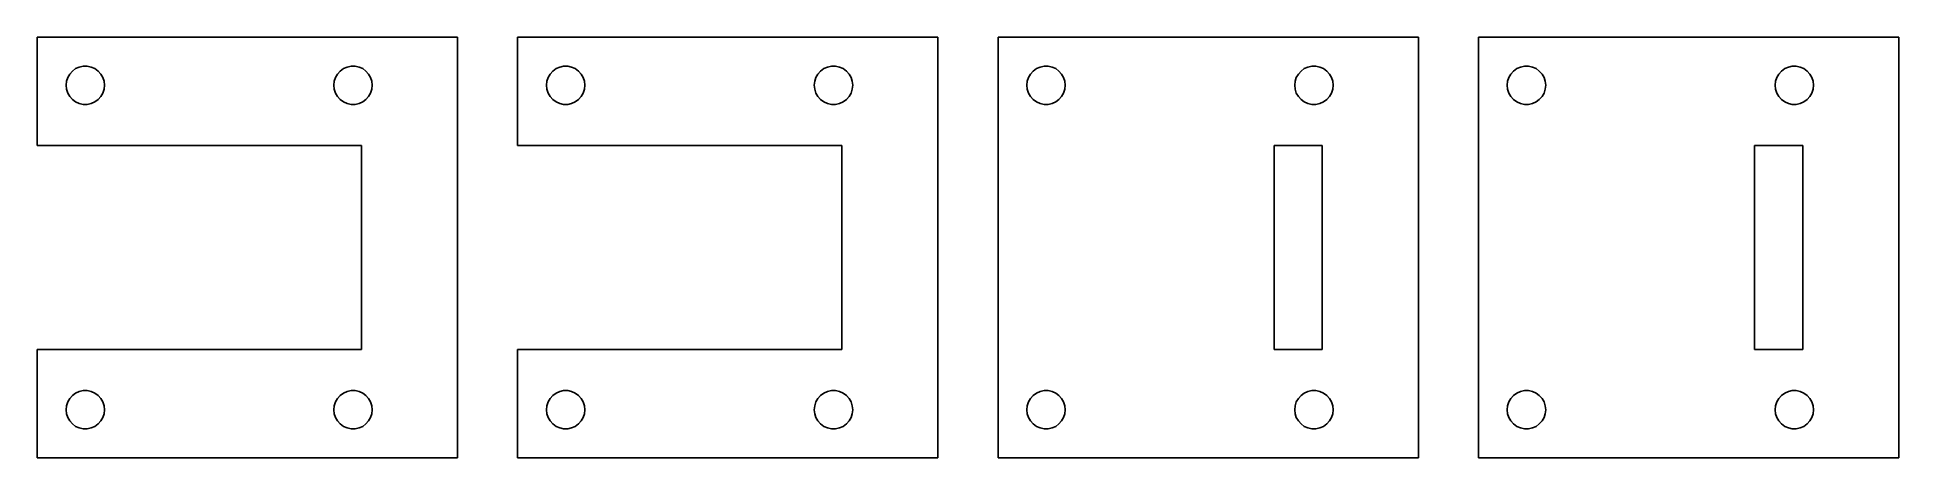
# Model space of a CAD drawing. Header units: metres. Extents: x 0 to 155, y 0 to 35.
import ezdxf

# ---------------------------------------------------------------- set-up
doc = ezdxf.new("R2010")
doc.units = ezdxf.units.M

msp = doc.modelspace()

# ---------------------------------------------------------------- linework, layer by layer
for p, q in [((35, 35), (0, 35)), ((0, 35), (0, 26)), ((35, 0), (35, 35)), ((75, 35), (40, 35)), ((40, 35), (40, 26)), ((75, 0), (75, 35)), ((115, 35), (80, 35)), ((80, 35), (80, 0)), ((115, 0), (115, 35)), ((155, 35), (120, 35)), ((120, 35), (120, 0)), ((155, 0), (155, 35)), ((3.50557, 32.5217), (3.83275, 32.5912)), ((3.83275, 32.5912), (4.16724, 32.5912)), ((4.16724, 32.5912), (4.49442, 32.5217)), ((25.8056, 32.5217), (26.1328, 32.5912)), ((26.1328, 32.5912), (26.4672, 32.5912)), ((26.4672, 32.5912), (26.7944, 32.5217)), ((43.5056, 32.5217), (43.8327, 32.5912)), ((43.8327, 32.5912), (44.1672, 32.5912)), ((44.1672, 32.5912), (44.4944, 32.5217)), ((65.8056, 32.5217), (66.1328, 32.5912)), ((66.1328, 32.5912), (66.4672, 32.5912)), ((66.4672, 32.5912), (66.7944, 32.5217)), ((83.5056, 32.5217), (83.8327, 32.5912)), ((83.8327, 32.5912), (84.1672, 32.5912)), ((84.1672, 32.5912), (84.4944, 32.5217)), ((105.806, 32.5217), (106.133, 32.5912)), ((106.133, 32.5912), (106.467, 32.5912)), ((106.467, 32.5912), (106.794, 32.5217)), ((123.506, 32.5217), (123.833, 32.5912)), ((123.833, 32.5912), (124.167, 32.5912)), ((124.167, 32.5912), (124.494, 32.5217)), ((145.806, 32.5217), (146.133, 32.5912)), ((146.133, 32.5912), (146.467, 32.5912)), ((146.467, 32.5912), (146.794, 32.5217)), ((2.39999, 31), (2.43495, 31.3327)), ((2.43495, 30.6673), (2.39999, 31)), ((2.43495, 31.3327), (2.53831, 31.6508)), ((2.53831, 31.6508), (2.70557, 31.9404)), ((2.70557, 31.9404), (2.92938, 32.189)), ((2.92938, 32.189), (3.2, 32.3856)), ((3.2, 32.3856), (3.50557, 32.5217)), ((4.49442, 32.5217), (4.79999, 32.3856)), ((4.79999, 32.3856), (5.0706, 32.189)), ((5.0706, 32.189), (5.29442, 31.9404)), ((5.29442, 31.9404), (5.46167, 31.6508)), ((5.46167, 31.6508), (5.56503, 31.3327)), ((5.56503, 31.3327), (5.59999, 31)), ((5.59999, 31), (5.56503, 30.6673)), ((24.7, 31), (24.735, 31.3327)), ((24.735, 30.6673), (24.7, 31)), ((24.735, 31.3327), (24.8383, 31.6508)), ((24.8383, 31.6508), (25.0056, 31.9404)), ((25.0056, 31.9404), (25.2294, 32.189)), ((25.2294, 32.189), (25.5, 32.3856)), ((25.5, 32.3856), (25.8056, 32.5217)), ((26.7944, 32.5217), (27.1, 32.3856)), ((27.1, 32.3856), (27.3706, 32.189)), ((27.3706, 32.189), (27.5944, 31.9404)), ((27.5944, 31.9404), (27.7617, 31.6508)), ((27.7617, 31.6508), (27.865, 31.3327)), ((27.865, 31.3327), (27.9, 31)), ((27.9, 31), (27.865, 30.6673)), ((42.4, 31), (42.435, 31.3327)), ((42.435, 30.6673), (42.4, 31)), ((42.435, 31.3327), (42.5383, 31.6508)), ((42.5383, 31.6508), (42.7056, 31.9404)), ((42.7056, 31.9404), (42.9294, 32.189)), ((42.9294, 32.189), (43.2, 32.3856)), ((43.2, 32.3856), (43.5056, 32.5217)), ((44.4944, 32.5217), (44.8, 32.3856)), ((44.8, 32.3856), (45.0706, 32.189)), ((45.0706, 32.189), (45.2944, 31.9404)), ((45.2944, 31.9404), (45.4617, 31.6508)), ((45.4617, 31.6508), (45.565, 31.3327)), ((45.565, 31.3327), (45.6, 31)), ((45.6, 31), (45.565, 30.6673)), ((64.7, 31), (64.735, 31.3327)), ((64.735, 30.6673), (64.7, 31)), ((64.735, 31.3327), (64.8383, 31.6508)), ((64.8383, 31.6508), (65.0056, 31.9404)), ((65.0056, 31.9404), (65.2294, 32.189)), ((65.2294, 32.189), (65.5, 32.3856)), ((65.5, 32.3856), (65.8056, 32.5217)), ((66.7944, 32.5217), (67.1, 32.3856)), ((67.1, 32.3856), (67.3706, 32.189)), ((67.3706, 32.189), (67.5944, 31.9404)), ((67.5944, 31.9404), (67.7617, 31.6508)), ((67.7617, 31.6508), (67.865, 31.3327)), ((67.865, 31.3327), (67.9, 31)), ((67.9, 31), (67.865, 30.6673)), ((82.4, 31), (82.435, 31.3327)), ((82.435, 30.6673), (82.4, 31)), ((82.435, 31.3327), (82.5383, 31.6508)), ((82.5383, 31.6508), (82.7056, 31.9404)), ((82.7056, 31.9404), (82.9294, 32.189)), ((82.9294, 32.189), (83.2, 32.3856)), ((83.2, 32.3856), (83.5056, 32.5217)), ((84.4944, 32.5217), (84.8, 32.3856)), ((84.8, 32.3856), (85.0706, 32.189)), ((85.0706, 32.189), (85.2944, 31.9404)), ((85.2944, 31.9404), (85.4617, 31.6508)), ((85.4617, 31.6508), (85.565, 31.3327)), ((85.565, 31.3327), (85.6, 31)), ((85.6, 31), (85.565, 30.6673)), ((104.7, 31), (104.735, 31.3327)), ((104.735, 30.6673), (104.7, 31)), ((104.735, 31.3327), (104.838, 31.6508)), ((104.838, 31.6508), (105.006, 31.9404)), ((105.006, 31.9404), (105.229, 32.189)), ((105.229, 32.189), (105.5, 32.3856)), ((105.5, 32.3856), (105.806, 32.5217)), ((106.794, 32.5217), (107.1, 32.3856)), ((107.1, 32.3856), (107.371, 32.189)), ((107.371, 32.189), (107.594, 31.9404)), ((107.594, 31.9404), (107.762, 31.6508)), ((107.762, 31.6508), (107.865, 31.3327)), ((107.865, 31.3327), (107.9, 31)), ((107.9, 31), (107.865, 30.6673)), ((122.4, 31), (122.435, 31.3327)), ((122.435, 30.6673), (122.4, 31)), ((122.435, 31.3327), (122.538, 31.6508)), ((122.538, 31.6508), (122.706, 31.9404)), ((122.706, 31.9404), (122.929, 32.189)), ((122.929, 32.189), (123.2, 32.3856)), ((123.2, 32.3856), (123.506, 32.5217)), ((124.494, 32.5217), (124.8, 32.3856)), ((124.8, 32.3856), (125.071, 32.189)), ((125.071, 32.189), (125.294, 31.9404)), ((125.294, 31.9404), (125.462, 31.6508)), ((125.462, 31.6508), (125.565, 31.3327)), ((125.565, 31.3327), (125.6, 31)), ((125.6, 31), (125.565, 30.6673)), ((144.7, 31), (144.735, 31.3327)), ((144.735, 30.6673), (144.7, 31)), ((144.735, 31.3327), (144.838, 31.6508)), ((144.838, 31.6508), (145.006, 31.9404)), ((145.006, 31.9404), (145.229, 32.189)), ((145.229, 32.189), (145.5, 32.3856)), ((145.5, 32.3856), (145.806, 32.5217)), ((146.794, 32.5217), (147.1, 32.3856)), ((147.1, 32.3856), (147.371, 32.189)), ((147.371, 32.189), (147.594, 31.9404)), ((147.594, 31.9404), (147.762, 31.6508)), ((147.762, 31.6508), (147.865, 31.3327)), ((147.865, 31.3327), (147.9, 31)), ((147.9, 31), (147.865, 30.6673)), ((2.53831, 30.3492), (2.43495, 30.6673)), ((2.70557, 30.0595), (2.53831, 30.3492)), ((2.92938, 29.811), (2.70557, 30.0595)), ((3.2, 29.6143), (2.92938, 29.811)), ((3.50557, 29.4783), (3.2, 29.6143)), ((3.83275, 29.4088), (3.50557, 29.4783)), ((4.49442, 29.4783), (4.16724, 29.4088)), ((4.79999, 29.6143), (4.49442, 29.4783)), ((5.0706, 29.811), (4.79999, 29.6143)), ((5.29442, 30.0595), (5.0706, 29.811)), ((5.46167, 30.3492), (5.29442, 30.0595)), ((5.56503, 30.6673), (5.46167, 30.3492)), ((24.8383, 30.3492), (24.735, 30.6673)), ((25.0056, 30.0595), (24.8383, 30.3492)), ((25.2294, 29.811), (25.0056, 30.0595)), ((25.5, 29.6143), (25.2294, 29.811)), ((25.8056, 29.4783), (25.5, 29.6143)), ((26.1328, 29.4088), (25.8056, 29.4783)), ((26.7944, 29.4783), (26.4672, 29.4088)), ((27.1, 29.6143), (26.7944, 29.4783)), ((27.3706, 29.811), (27.1, 29.6143)), ((27.5944, 30.0595), (27.3706, 29.811)), ((27.7617, 30.3492), (27.5944, 30.0595)), ((27.865, 30.6673), (27.7617, 30.3492)), ((42.5383, 30.3492), (42.435, 30.6673)), ((42.7056, 30.0595), (42.5383, 30.3492)), ((42.9294, 29.811), (42.7056, 30.0595)), ((43.2, 29.6143), (42.9294, 29.811)), ((43.5056, 29.4783), (43.2, 29.6143)), ((43.8327, 29.4088), (43.5056, 29.4783)), ((44.4944, 29.4783), (44.1672, 29.4088)), ((44.8, 29.6143), (44.4944, 29.4783)), ((45.0706, 29.811), (44.8, 29.6143)), ((45.2944, 30.0595), (45.0706, 29.811)), ((45.4617, 30.3492), (45.2944, 30.0595)), ((45.565, 30.6673), (45.4617, 30.3492)), ((64.8383, 30.3492), (64.735, 30.6673)), ((65.0056, 30.0595), (64.8383, 30.3492)), ((65.2294, 29.811), (65.0056, 30.0595)), ((65.5, 29.6143), (65.2294, 29.811)), ((65.8056, 29.4783), (65.5, 29.6143)), ((66.1328, 29.4088), (65.8056, 29.4783)), ((66.7944, 29.4783), (66.4672, 29.4088)), ((67.1, 29.6143), (66.7944, 29.4783)), ((67.3706, 29.811), (67.1, 29.6143)), ((67.5944, 30.0595), (67.3706, 29.811)), ((67.7617, 30.3492), (67.5944, 30.0595)), ((67.865, 30.6673), (67.7617, 30.3492)), ((82.5383, 30.3492), (82.435, 30.6673)), ((82.7056, 30.0595), (82.5383, 30.3492)), ((82.9294, 29.811), (82.7056, 30.0595)), ((83.2, 29.6143), (82.9294, 29.811)), ((83.5056, 29.4783), (83.2, 29.6143)), ((83.8327, 29.4088), (83.5056, 29.4783)), ((84.4944, 29.4783), (84.1672, 29.4088)), ((84.8, 29.6143), (84.4944, 29.4783)), ((85.0706, 29.811), (84.8, 29.6143)), ((85.2944, 30.0595), (85.0706, 29.811)), ((85.4617, 30.3492), (85.2944, 30.0595)), ((85.565, 30.6673), (85.4617, 30.3492)), ((104.838, 30.3492), (104.735, 30.6673)), ((105.006, 30.0595), (104.838, 30.3492)), ((105.229, 29.811), (105.006, 30.0595)), ((105.5, 29.6143), (105.229, 29.811)), ((105.806, 29.4783), (105.5, 29.6143)), ((106.133, 29.4088), (105.806, 29.4783)), ((106.794, 29.4783), (106.467, 29.4088)), ((107.1, 29.6143), (106.794, 29.4783)), ((107.371, 29.811), (107.1, 29.6143)), ((107.594, 30.0595), (107.371, 29.811)), ((107.762, 30.3492), (107.594, 30.0595)), ((107.865, 30.6673), (107.762, 30.3492)), ((122.538, 30.3492), (122.435, 30.6673)), ((122.706, 30.0595), (122.538, 30.3492)), ((122.929, 29.811), (122.706, 30.0595)), ((123.2, 29.6143), (122.929, 29.811)), ((123.506, 29.4783), (123.2, 29.6143)), ((123.833, 29.4088), (123.506, 29.4783)), ((124.494, 29.4783), (124.167, 29.4088)), ((124.8, 29.6143), (124.494, 29.4783)), ((125.071, 29.811), (124.8, 29.6143)), ((125.294, 30.0595), (125.071, 29.811)), ((125.462, 30.3492), (125.294, 30.0595)), ((125.565, 30.6673), (125.462, 30.3492)), ((144.838, 30.3492), (144.735, 30.6673)), ((145.006, 30.0595), (144.838, 30.3492)), ((145.229, 29.811), (145.006, 30.0595)), ((145.5, 29.6143), (145.229, 29.811)), ((145.806, 29.4783), (145.5, 29.6143)), ((146.133, 29.4088), (145.806, 29.4783)), ((146.794, 29.4783), (146.467, 29.4088)), ((147.1, 29.6143), (146.794, 29.4783)), ((147.371, 29.811), (147.1, 29.6143)), ((147.594, 30.0595), (147.371, 29.811)), ((147.762, 30.3492), (147.594, 30.0595)), ((147.865, 30.6673), (147.762, 30.3492)), ((4.16724, 29.4088), (3.83275, 29.4088)), ((26.4672, 29.4088), (26.1328, 29.4088)), ((44.1672, 29.4088), (43.8327, 29.4088)), ((66.4672, 29.4088), (66.1328, 29.4088)), ((84.1672, 29.4088), (83.8327, 29.4088)), ((106.467, 29.4088), (106.133, 29.4088)), ((124.167, 29.4088), (123.833, 29.4088)), ((146.467, 29.4088), (146.133, 29.4088)), ((0, 26), (27, 26)), ((27, 26), (27, 9)), ((40, 26), (67, 26)), ((67, 26), (67, 9)), ((103, 9), (103, 26)), ((103, 26), (107, 26)), ((107, 26), (107, 9)), ((143, 9), (143, 26)), ((143, 26), (147, 26)), ((147, 26), (147, 9)), ((27, 9), (0, 9)), ((0, 9), (0, 0)), ((67, 9), (40, 9)), ((40, 9), (40, 0)), ((107, 9), (103, 9)), ((147, 9), (143, 9)), ((2.43495, 4.33266), (2.53831, 4.65077)), ((2.53831, 4.65077), (2.70557, 4.94044)), ((2.70557, 4.94044), (2.92938, 5.18903)), ((2.92938, 5.18903), (3.2, 5.38564)), ((3.2, 5.38564), (3.50557, 5.52168)), ((3.50557, 5.52168), (3.83275, 5.59123)), ((3.83275, 5.59123), (4.16724, 5.59123)), ((4.16724, 5.59123), (4.49442, 5.52168)), ((4.49442, 5.52168), (4.79999, 5.38564)), ((4.79999, 5.38564), (5.0706, 5.18903)), ((5.0706, 5.18903), (5.29442, 4.94044)), ((5.29442, 4.94044), (5.46167, 4.65077)), ((5.46167, 4.65077), (5.56503, 4.33266)), ((24.735, 4.33266), (24.8383, 4.65077)), ((24.8383, 4.65077), (25.0056, 4.94044)), ((25.0056, 4.94044), (25.2294, 5.18903)), ((25.2294, 5.18903), (25.5, 5.38564)), ((25.5, 5.38564), (25.8056, 5.52168)), ((25.8056, 5.52168), (26.1328, 5.59123)), ((26.1328, 5.59123), (26.4672, 5.59123)), ((26.4672, 5.59123), (26.7944, 5.52168)), ((26.7944, 5.52168), (27.1, 5.38564)), ((27.1, 5.38564), (27.3706, 5.18903)), ((27.3706, 5.18903), (27.5944, 4.94044)), ((27.5944, 4.94044), (27.7617, 4.65077)), ((27.7617, 4.65077), (27.865, 4.33266)), ((42.435, 4.33266), (42.5383, 4.65077)), ((42.5383, 4.65077), (42.7056, 4.94044)), ((42.7056, 4.94044), (42.9294, 5.18903)), ((42.9294, 5.18903), (43.2, 5.38564)), ((43.2, 5.38564), (43.5056, 5.52168)), ((43.5056, 5.52168), (43.8327, 5.59123)), ((43.8327, 5.59123), (44.1672, 5.59123)), ((44.1672, 5.59123), (44.4944, 5.52168)), ((44.4944, 5.52168), (44.8, 5.38564)), ((44.8, 5.38564), (45.0706, 5.18903)), ((45.0706, 5.18903), (45.2944, 4.94044)), ((45.2944, 4.94044), (45.4617, 4.65077)), ((45.4617, 4.65077), (45.565, 4.33266)), ((64.735, 4.33266), (64.8383, 4.65077)), ((64.8383, 4.65077), (65.0056, 4.94044)), ((65.0056, 4.94044), (65.2294, 5.18903)), ((65.2294, 5.18903), (65.5, 5.38564)), ((65.5, 5.38564), (65.8056, 5.52168)), ((65.8056, 5.52168), (66.1328, 5.59123)), ((66.1328, 5.59123), (66.4672, 5.59123)), ((66.4672, 5.59123), (66.7944, 5.52168)), ((66.7944, 5.52168), (67.1, 5.38564)), ((67.1, 5.38564), (67.3706, 5.18903)), ((67.3706, 5.18903), (67.5944, 4.94044)), ((67.5944, 4.94044), (67.7617, 4.65077)), ((67.7617, 4.65077), (67.865, 4.33266)), ((82.435, 4.33266), (82.5383, 4.65077)), ((82.5383, 4.65077), (82.7056, 4.94044)), ((82.7056, 4.94044), (82.9294, 5.18903)), ((82.9294, 5.18903), (83.2, 5.38564)), ((83.2, 5.38564), (83.5056, 5.52168)), ((83.5056, 5.52168), (83.8327, 5.59123)), ((83.8327, 5.59123), (84.1672, 5.59123)), ((84.1672, 5.59123), (84.4944, 5.52168)), ((84.4944, 5.52168), (84.8, 5.38564)), ((84.8, 5.38564), (85.0706, 5.18903)), ((85.0706, 5.18903), (85.2944, 4.94044)), ((85.2944, 4.94044), (85.4617, 4.65077)), ((85.4617, 4.65077), (85.565, 4.33266)), ((104.735, 4.33266), (104.838, 4.65077)), ((104.838, 4.65077), (105.006, 4.94044)), ((105.006, 4.94044), (105.229, 5.18903)), ((105.229, 5.18903), (105.5, 5.38564)), ((105.5, 5.38564), (105.806, 5.52168)), ((105.806, 5.52168), (106.133, 5.59123)), ((106.133, 5.59123), (106.467, 5.59123)), ((106.467, 5.59123), (106.794, 5.52168)), ((106.794, 5.52168), (107.1, 5.38564)), ((107.1, 5.38564), (107.371, 5.18903)), ((107.371, 5.18903), (107.594, 4.94044)), ((107.594, 4.94044), (107.762, 4.65077)), ((107.762, 4.65077), (107.865, 4.33266)), ((122.435, 4.33266), (122.538, 4.65077)), ((122.538, 4.65077), (122.706, 4.94044)), ((122.706, 4.94044), (122.929, 5.18903)), ((122.929, 5.18903), (123.2, 5.38564)), ((123.2, 5.38564), (123.506, 5.52168)), ((123.506, 5.52168), (123.833, 5.59123)), ((123.833, 5.59123), (124.167, 5.59123)), ((124.167, 5.59123), (124.494, 5.52168)), ((124.494, 5.52168), (124.8, 5.38564)), ((124.8, 5.38564), (125.071, 5.18903)), ((125.071, 5.18903), (125.294, 4.94044)), ((125.294, 4.94044), (125.462, 4.65077)), ((125.462, 4.65077), (125.565, 4.33266)), ((144.735, 4.33266), (144.838, 4.65077)), ((144.838, 4.65077), (145.006, 4.94044)), ((145.006, 4.94044), (145.229, 5.18903)), ((145.229, 5.18903), (145.5, 5.38564)), ((145.5, 5.38564), (145.806, 5.52168)), ((145.806, 5.52168), (146.133, 5.59123)), ((146.133, 5.59123), (146.467, 5.59123)), ((146.467, 5.59123), (146.794, 5.52168)), ((146.794, 5.52168), (147.1, 5.38564)), ((147.1, 5.38564), (147.371, 5.18903)), ((147.371, 5.18903), (147.594, 4.94044)), ((147.594, 4.94044), (147.762, 4.65077)), ((147.762, 4.65077), (147.865, 4.33266)), ((2.39999, 4), (2.43495, 4.33266)), ((2.43495, 3.66733), (2.39999, 4)), ((2.53831, 3.34921), (2.43495, 3.66733)), ((2.70557, 3.05954), (2.53831, 3.34921)), ((5.46167, 3.34921), (5.29442, 3.05954)), ((5.56503, 3.66733), (5.46167, 3.34921)), ((5.56503, 4.33266), (5.59999, 4)), ((5.59999, 4), (5.56503, 3.66733)), ((24.7, 4), (24.735, 4.33266)), ((24.735, 3.66733), (24.7, 4)), ((24.8383, 3.34921), (24.735, 3.66733)), ((25.0056, 3.05954), (24.8383, 3.34921)), ((27.7617, 3.34921), (27.5944, 3.05954)), ((27.865, 3.66733), (27.7617, 3.34921)), ((27.865, 4.33266), (27.9, 4)), ((27.9, 4), (27.865, 3.66733)), ((42.4, 4), (42.435, 4.33266)), ((42.435, 3.66733), (42.4, 4)), ((42.5383, 3.34921), (42.435, 3.66733)), ((42.7056, 3.05954), (42.5383, 3.34921)), ((45.4617, 3.34921), (45.2944, 3.05954)), ((45.565, 3.66733), (45.4617, 3.34921)), ((45.565, 4.33266), (45.6, 4)), ((45.6, 4), (45.565, 3.66733)), ((64.7, 4), (64.735, 4.33266)), ((64.735, 3.66733), (64.7, 4)), ((64.8383, 3.34921), (64.735, 3.66733)), ((65.0056, 3.05954), (64.8383, 3.34921)), ((67.7617, 3.34921), (67.5944, 3.05954)), ((67.865, 3.66733), (67.7617, 3.34921)), ((67.865, 4.33266), (67.9, 4)), ((67.9, 4), (67.865, 3.66733)), ((82.4, 4), (82.435, 4.33266)), ((82.435, 3.66733), (82.4, 4)), ((82.5383, 3.34921), (82.435, 3.66733)), ((82.7056, 3.05954), (82.5383, 3.34921)), ((85.4617, 3.34921), (85.2944, 3.05954)), ((85.565, 3.66733), (85.4617, 3.34921)), ((85.565, 4.33266), (85.6, 4)), ((85.6, 4), (85.565, 3.66733)), ((104.7, 4), (104.735, 4.33266)), ((104.735, 3.66733), (104.7, 4)), ((104.838, 3.34921), (104.735, 3.66733)), ((105.006, 3.05954), (104.838, 3.34921)), ((107.762, 3.34921), (107.594, 3.05954)), ((107.865, 3.66733), (107.762, 3.34921)), ((107.865, 4.33266), (107.9, 4)), ((107.9, 4), (107.865, 3.66733)), ((122.4, 4), (122.435, 4.33266)), ((122.435, 3.66733), (122.4, 4)), ((122.538, 3.34921), (122.435, 3.66733)), ((122.706, 3.05954), (122.538, 3.34921)), ((125.462, 3.34921), (125.294, 3.05954)), ((125.565, 3.66733), (125.462, 3.34921)), ((125.565, 4.33266), (125.6, 4)), ((125.6, 4), (125.565, 3.66733)), ((144.7, 4), (144.735, 4.33266)), ((144.735, 3.66733), (144.7, 4)), ((144.838, 3.34921), (144.735, 3.66733)), ((145.006, 3.05954), (144.838, 3.34921)), ((147.762, 3.34921), (147.594, 3.05954)), ((147.865, 3.66733), (147.762, 3.34921)), ((147.865, 4.33266), (147.9, 4)), ((147.9, 4), (147.865, 3.66733)), ((2.92938, 2.81096), (2.70557, 3.05954)), ((3.2, 2.61435), (2.92938, 2.81096)), ((3.50557, 2.4783), (3.2, 2.61435)), ((3.83275, 2.40875), (3.50557, 2.4783)), ((4.16724, 2.40875), (3.83275, 2.40875)), ((4.49442, 2.4783), (4.16724, 2.40875)), ((4.79999, 2.61435), (4.49442, 2.4783)), ((5.0706, 2.81096), (4.79999, 2.61435)), ((5.29442, 3.05954), (5.0706, 2.81096)), ((25.2294, 2.81096), (25.0056, 3.05954)), ((25.5, 2.61435), (25.2294, 2.81096)), ((25.8056, 2.4783), (25.5, 2.61435)), ((26.1328, 2.40875), (25.8056, 2.4783)), ((26.4672, 2.40875), (26.1328, 2.40875)), ((26.7944, 2.4783), (26.4672, 2.40875)), ((27.1, 2.61435), (26.7944, 2.4783)), ((27.3706, 2.81096), (27.1, 2.61435)), ((27.5944, 3.05954), (27.3706, 2.81096)), ((42.9294, 2.81096), (42.7056, 3.05954)), ((43.2, 2.61435), (42.9294, 2.81096)), ((43.5056, 2.4783), (43.2, 2.61435)), ((43.8327, 2.40875), (43.5056, 2.4783)), ((44.1672, 2.40875), (43.8327, 2.40875)), ((44.4944, 2.4783), (44.1672, 2.40875)), ((44.8, 2.61435), (44.4944, 2.4783)), ((45.0706, 2.81096), (44.8, 2.61435)), ((45.2944, 3.05954), (45.0706, 2.81096)), ((65.2294, 2.81096), (65.0056, 3.05954)), ((65.5, 2.61435), (65.2294, 2.81096)), ((65.8056, 2.4783), (65.5, 2.61435)), ((66.1328, 2.40875), (65.8056, 2.4783)), ((66.4672, 2.40875), (66.1328, 2.40875)), ((66.7944, 2.4783), (66.4672, 2.40875)), ((67.1, 2.61435), (66.7944, 2.4783)), ((67.3706, 2.81096), (67.1, 2.61435)), ((67.5944, 3.05954), (67.3706, 2.81096)), ((82.9294, 2.81096), (82.7056, 3.05954)), ((83.2, 2.61435), (82.9294, 2.81096)), ((83.5056, 2.4783), (83.2, 2.61435)), ((83.8327, 2.40875), (83.5056, 2.4783)), ((84.1672, 2.40875), (83.8327, 2.40875)), ((84.4944, 2.4783), (84.1672, 2.40875)), ((84.8, 2.61435), (84.4944, 2.4783)), ((85.0706, 2.81096), (84.8, 2.61435)), ((85.2944, 3.05954), (85.0706, 2.81096)), ((105.229, 2.81096), (105.006, 3.05954)), ((105.5, 2.61435), (105.229, 2.81096)), ((105.806, 2.4783), (105.5, 2.61435)), ((106.133, 2.40875), (105.806, 2.4783)), ((106.467, 2.40875), (106.133, 2.40875)), ((106.794, 2.4783), (106.467, 2.40875)), ((107.1, 2.61435), (106.794, 2.4783)), ((107.371, 2.81096), (107.1, 2.61435)), ((107.594, 3.05954), (107.371, 2.81096)), ((122.929, 2.81096), (122.706, 3.05954)), ((123.2, 2.61435), (122.929, 2.81096)), ((123.506, 2.4783), (123.2, 2.61435)), ((123.833, 2.40875), (123.506, 2.4783)), ((124.167, 2.40875), (123.833, 2.40875)), ((124.494, 2.4783), (124.167, 2.40875)), ((124.8, 2.61435), (124.494, 2.4783)), ((125.071, 2.81096), (124.8, 2.61435)), ((125.294, 3.05954), (125.071, 2.81096)), ((145.229, 2.81096), (145.006, 3.05954)), ((145.5, 2.61435), (145.229, 2.81096)), ((145.806, 2.4783), (145.5, 2.61435)), ((146.133, 2.40875), (145.806, 2.4783)), ((146.467, 2.40875), (146.133, 2.40875)), ((146.794, 2.4783), (146.467, 2.40875)), ((147.1, 2.61435), (146.794, 2.4783)), ((147.371, 2.81096), (147.1, 2.61435)), ((147.594, 3.05954), (147.371, 2.81096)), ((0, 0), (35, 0)), ((40, 0), (75, 0)), ((80, 0), (115, 0)), ((120, 0), (155, 0))]:
    msp.add_line(p, q)

doc.saveas('drawing.dxf')
